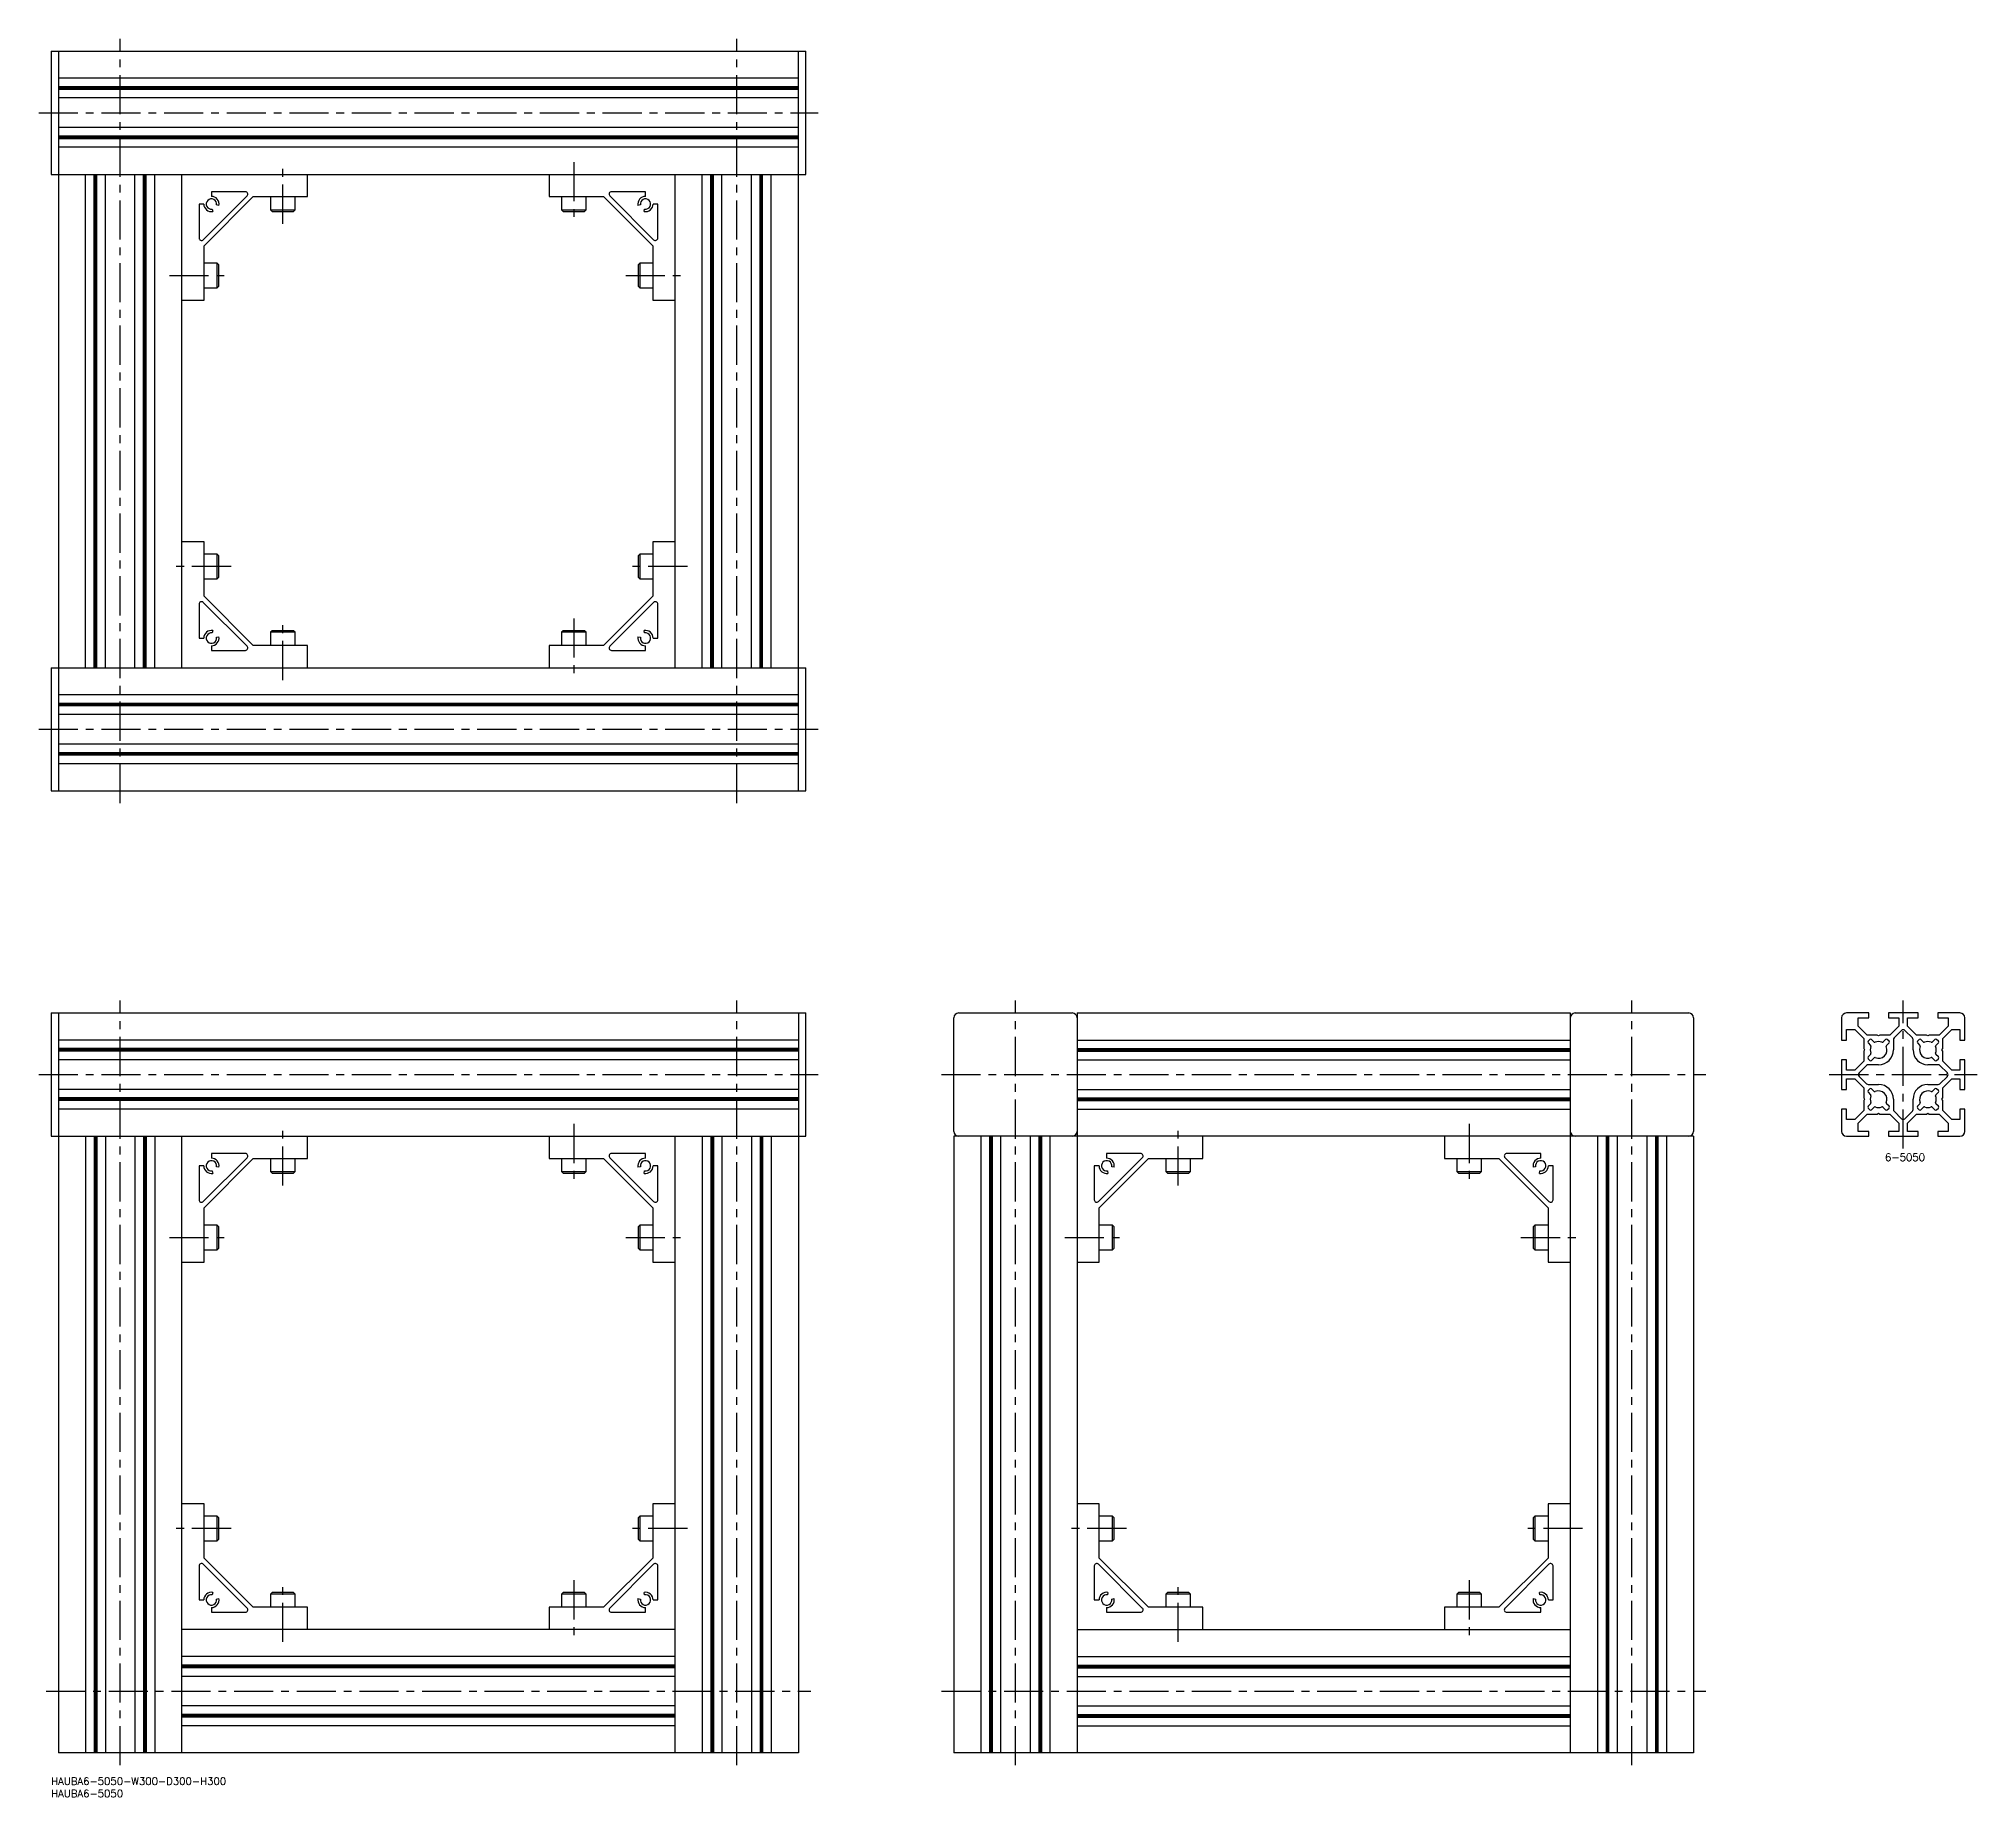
# Model space of a CAD drawing. Extents: x -5 to 781, y -8 to 705.
import ezdxf

# ---------------------------------------------------------------- set-up
doc = ezdxf.new("R2010")
doc.units = 0
doc.header["$LTSCALE"] = 0.5
doc.linetypes.add('CENTER', pattern=[50.8, 31.75, -6.35, 6.35, -6.35])
for name, color, linetype in [('MSM_CENTER', 1, 'CENTER'), ('MSM_CONTINUOUS', 7, 'CONTINUOUS'), ('MSM_PART_NUMBER', 7, 'CONTINUOUS')]:
    doc.layers.add(name, color=color, linetype=linetype)
doc.styles.get("Standard").update_dxf_attribs({"font": 'txt.shx', "height": 3, "bigfont": 'bigfont.shx'})

# ---------------------------------------------------------------- blocks, each defined once
blk = doc.blocks.new('*U8')
at = {"layer": 'MSM_PART_NUMBER'}
blk.add_text('HAUBA6-5050-W300-D300-H300', height=3, dxfattribs=at).set_placement((0, -3))
blk = doc.blocks.new('*U9')
at = {"layer": 'MSM_PART_NUMBER'}
blk.add_text('HAUBA6-5050', height=3, dxfattribs=at).set_placement((0, -8))
blk = doc.blocks.new('*U10')
at = {"layer": 'MSM_PART_NUMBER'}
blk.add_text('6-5050', height=3, dxfattribs=at).set_placement((743.62, 249.97))

msp = doc.modelspace()

# ---------------------------------------------------------------- linework, layer by layer
at = {"layer": 'MSM_CENTER'}
for p, q in [((28, 395), (28, 705)), ((278, 395), (278, 705)), ((-5, 675), (311, 675)), ((94, 630), (94, 655)), ((212, 655), (212, 630)), ((48, 609), (73, 609)), ((233, 609), (258, 609)), ((73, 491), (48, 491)), ((258, 491), (233, 491)), ((94, 445), (94, 470)), ((212, 470), (212, 445)), ((-5, 425), (311, 425)), ((28, 5), (28, 315)), ((278, 5), (278, 315)), ((391, 5), (391, 315)), ((641, 5), (641, 315)), ((751, 255), (751, 315)), ((-5, 285), (311, 285)), ((361, 285), (671, 285)), ((721, 285), (781, 285)), ((94, 240), (94, 265)), ((212, 265), (212, 240)), ((457, 240), (457, 265)), ((575, 265), (575, 240)), ((48, 219), (73, 219)), ((233, 219), (258, 219)), ((411, 219), (436, 219)), ((596, 219), (621, 219)), ((73, 101), (48, 101)), ((258, 101), (233, 101)), ((436, 101), (411, 101)), ((621, 101), (596, 101)), ((94, 55), (94, 80)), ((212, 80), (212, 55)), ((457, 55), (457, 80)), ((575, 80), (575, 55)), ((-2, 35), (308, 35)), ((361, 35), (671, 35))]:
    msp.add_line(p, q, dxfattribs=at)
at = {"layer": 'MSM_CONTINUOUS'}
for p, q in [((0, 700), (0, 650)), ((0, 700), (306, 700)), ((3, 700), (3, 400)), ((303, 400), (303, 700)), ((306, 650), (306, 700)), ((303, 689), (3, 689)), ((303, 685.52), (3, 685.52)), ((303, 685), (3, 685)), ((303, 684.48), (3, 684.48)), ((303, 681), (3, 681)), ((303, 669), (3, 669)), ((303, 665.52), (3, 665.52)), ((303, 665), (3, 665)), ((303, 664.48), (3, 664.48)), ((303, 661), (3, 661)), ((0, 650), (306, 650)), ((14, 450), (14, 650)), ((17.48, 450), (17.48, 650)), ((18, 450), (18, 650)), ((18.52, 450), (18.52, 650)), ((22, 450), (22, 650)), ((34, 450), (34, 650)), ((37.48, 450), (37.48, 650)), ((38, 450), (38, 650)), ((38.52, 450), (38.52, 650)), ((42, 450), (42, 650)), ((53, 450), (53, 650)), ((104, 641), (104, 650)), ((202, 650), (202, 641)), ((253, 450), (253, 650)), ((264, 450), (264, 650)), ((267.48, 450), (267.48, 650)), ((268, 450), (268, 650)), ((268.52, 450), (268.52, 650)), ((272, 450), (272, 650)), ((284, 450), (284, 650)), ((287.48, 450), (287.48, 650)), ((288, 450), (288, 650)), ((288.52, 450), (288.52, 650)), ((292, 450), (292, 650)), ((60, 638), (60, 624.24)), ((61.9, 638), (60, 638)), ((61.71, 623.54), (79.46, 641.29)), ((62, 621), (82, 641)), ((65, 643), (65, 641.1)), ((78.76, 643), (65, 643)), ((68.05, 637.46), (67.07, 637.64)), ((82, 641), (104, 641)), ((89, 641), (89, 635.67)), ((99, 635.67), (99, 641)), ((202, 641), (224, 641)), ((207, 641), (207, 635.67)), ((217, 635.67), (217, 641)), ((224, 641), (244, 621)), ((226.54, 641.29), (244.29, 623.54)), ((241, 643), (227.24, 643)), ((238.93, 637.64), (237.95, 637.46)), ((241, 641.1), (241, 643)), ((246, 638), (244.1, 638)), ((246, 624.24), (246, 638)), ((65.36, 635.93), (65.54, 634.95)), ((89, 635.67), (89.67, 635)), ((89, 635.67), (99, 635.67)), ((89.67, 635), (98.33, 635)), ((98.33, 635), (99, 635.67)), ((207, 635.67), (207.67, 635)), ((207, 635.67), (217, 635.67)), ((207.67, 635), (216.33, 635)), ((216.33, 635), (217, 635.67)), ((240.46, 634.95), (240.64, 635.93)), ((62, 599), (62, 621)), ((244, 621), (244, 599)), ((67.33, 614), (62, 614)), ((68, 613.33), (67.33, 614)), ((67.33, 604), (67.33, 614)), ((68, 604.67), (68, 613.33)), ((238.67, 614), (238, 613.33)), ((238, 613.33), (238, 604.67)), ((244, 614), (238.67, 614)), ((238.67, 614), (238.67, 604)), ((53, 599), (62, 599)), ((62, 604), (67.33, 604)), ((67.33, 604), (68, 604.67)), ((238, 604.67), (238.67, 604)), ((238.67, 604), (244, 604)), ((244, 599), (253, 599)), ((62, 501), (53, 501)), ((62, 479), (62, 501)), ((67.33, 496), (62, 496)), ((68, 495.33), (67.33, 496)), ((67.33, 486), (67.33, 496)), ((68, 486.67), (68, 495.33)), ((238.67, 496), (238, 495.33)), ((238, 495.33), (238, 486.67)), ((244, 496), (238.67, 496)), ((238.67, 496), (238.67, 486)), ((253, 501), (244, 501)), ((244, 501), (244, 479)), ((62, 486), (67.33, 486)), ((67.33, 486), (68, 486.67)), ((238, 486.67), (238.67, 486)), ((238.67, 486), (244, 486)), ((60, 475.76), (60, 462)), ((79.46, 458.71), (61.71, 476.46)), ((82, 459), (62, 479)), ((244, 479), (224, 459)), ((244.29, 476.46), (226.54, 458.71)), ((246, 462), (246, 475.76)), ((65.54, 465.05), (65.36, 464.07)), ((89.67, 465), (89, 464.33)), ((89, 464.33), (89, 459)), ((99, 464.33), (89, 464.33)), ((98.33, 465), (89.67, 465)), ((99, 464.33), (98.33, 465)), ((99, 459), (99, 464.33)), ((207.67, 465), (207, 464.33)), ((207, 464.33), (207, 459)), ((217, 464.33), (207, 464.33)), ((216.33, 465), (207.67, 465)), ((217, 464.33), (216.33, 465)), ((217, 459), (217, 464.33)), ((240.64, 464.07), (240.46, 465.05)), ((60, 462), (61.9, 462)), ((65, 458.9), (65, 457)), ((65, 457), (78.76, 457)), ((67.07, 462.36), (68.05, 462.54)), ((104, 459), (82, 459)), ((104, 450), (104, 459)), ((224, 459), (202, 459)), ((202, 459), (202, 450)), ((227.24, 457), (241, 457)), ((237.95, 462.54), (238.93, 462.36)), ((241, 457), (241, 458.9)), ((244.1, 462), (246, 462)), ((0, 450), (306, 450)), ((0, 450), (0, 400)), ((306, 400), (306, 450)), ((303, 439), (3, 439)), ((303, 435.52), (3, 435.52)), ((303, 435), (3, 435)), ((303, 434.48), (3, 434.48)), ((303, 431), (3, 431)), ((303, 419), (3, 419)), ((303, 415.52), (3, 415.52)), ((303, 415), (3, 415)), ((303, 414.48), (3, 414.48)), ((303, 411), (3, 411)), ((0, 400), (306, 400)), ((0, 310), (306, 310)), ((0, 310), (0, 260)), ((3, 310), (3, 10)), ((303, 310), (303, 10)), ((306, 260), (306, 310)), ((366, 262), (366, 308)), ((368, 310), (414, 310)), ((416, 310), (416, 10)), ((416, 310), (616, 310)), ((616, 310), (616, 10)), ((618, 310), (664, 310)), ((666, 308), (666, 262)), ((726, 308), (726, 299)), ((737, 310), (728, 310)), ((732.75, 304.66), (732.75, 308)), ((732.75, 308), (737, 308)), ((737, 308), (737, 310)), ((757, 310), (745, 310)), ((745, 310), (745, 308)), ((745, 308), (749.25, 308)), ((749.25, 308), (749.25, 304.66)), ((752.75, 304.66), (752.75, 308)), ((752.75, 308), (757, 308)), ((757, 308), (757, 310)), ((774, 310), (765, 310)), ((765, 310), (765, 308)), ((765, 308), (769.25, 308)), ((769.25, 308), (769.25, 304.66)), ((776, 299), (776, 308)), ((303, 299), (3, 299)), ((416, 299), (616, 299)), ((726, 299), (728, 299)), ((728, 299), (728, 303.25)), ((728, 303.25), (731.34, 303.25)), ((731.34, 303.25), (735, 299.59)), ((736.41, 301), (732.75, 304.66)), ((735, 299.59), (735, 295.52)), ((740.48, 301), (736.41, 301)), ((737.46, 299.24), (736.76, 298.54)), ((739.21, 298.21), (738.17, 299.24)), ((741, 300.7), (740.48, 301)), ((741.52, 301), (741, 300.7)), ((745.59, 301), (741.52, 301)), ((743.83, 299.24), (742.79, 298.21)), ((745.24, 298.54), (744.54, 299.24)), ((749.25, 304.66), (745.59, 301)), ((747, 299.17), (747, 295)), ((750.29, 302.88), (747.29, 299.88)), ((754.71, 299.88), (751.71, 302.88)), ((756.41, 301), (752.75, 304.66)), ((755, 295), (755, 299.17)), ((760.48, 301), (756.41, 301)), ((757.46, 299.24), (756.76, 298.54)), ((759.21, 298.21), (758.17, 299.24)), ((761, 300.7), (760.48, 301)), ((761.52, 301), (761, 300.7)), ((765.59, 301), (761.52, 301)), ((763.83, 299.24), (762.79, 298.21)), ((765.24, 298.54), (764.54, 299.24)), ((769.25, 304.66), (765.59, 301)), ((767, 299.59), (770.66, 303.25)), ((767, 295.52), (767, 299.59)), ((770.66, 303.25), (774, 303.25)), ((774, 303.25), (774, 299)), ((774, 299), (776, 299)), ((303, 295.52), (3, 295.52)), ((303, 295), (3, 295)), ((303, 294.48), (3, 294.48)), ((303, 291), (3, 291)), ((416, 295.52), (616, 295.52)), ((416, 295), (616, 295)), ((416, 294.48), (616, 294.48)), ((416, 291), (616, 291)), ((728, 291), (726, 291)), ((726, 291), (726, 279)), ((728, 286.75), (728, 291)), ((735, 295.52), (735.3, 295)), ((735.3, 295), (735, 294.48)), ((735, 294.48), (735, 290.41)), ((736.76, 297.83), (737.79, 296.79)), ((737.79, 293.21), (736.76, 292.17)), ((736.76, 291.46), (737.46, 290.76)), ((738.17, 290.76), (739.21, 291.79)), ((744.21, 296.79), (745.24, 297.83)), ((756.76, 297.83), (757.79, 296.79)), ((762.79, 291.79), (763.83, 290.76)), ((764.21, 296.79), (765.24, 297.83)), ((765.24, 292.17), (764.21, 293.21)), ((764.54, 290.76), (765.24, 291.46)), ((766.7, 295), (767, 295.52)), ((767, 294.48), (766.7, 295)), ((767, 290.41), (767, 294.48)), ((776, 291), (774, 291)), ((774, 291), (774, 286.75)), ((776, 279), (776, 291)), ((731.34, 286.75), (728, 286.75)), ((728, 279), (728, 283.25)), ((728, 283.25), (731.34, 283.25)), ((735, 290.41), (731.34, 286.75)), ((731.34, 283.25), (735, 279.59)), ((736.12, 288.71), (733.12, 285.71)), ((733.12, 284.29), (736.12, 281.29)), ((741, 289), (736.83, 289)), ((765.17, 289), (761, 289)), ((768.88, 285.71), (765.88, 288.71)), ((765.88, 281.29), (768.88, 284.29)), ((770.66, 286.75), (767, 290.41)), ((767, 279.59), (770.66, 283.25)), ((774, 286.75), (770.66, 286.75)), ((770.66, 283.25), (774, 283.25)), ((774, 283.25), (774, 279)), ((303, 279), (3, 279)), ((303, 275.52), (3, 275.52)), ((416, 279), (616, 279)), ((416, 275.52), (616, 275.52)), ((726, 279), (728, 279)), ((735, 279.59), (735, 275.52)), ((735, 275.52), (735.3, 275)), ((737.46, 279.24), (736.76, 278.54)), ((736.76, 277.83), (737.79, 276.79)), ((736.83, 281), (741, 281)), ((739.21, 278.21), (738.17, 279.24)), ((761, 281), (765.17, 281)), ((763.83, 279.24), (762.79, 278.21)), ((764.21, 276.79), (765.24, 277.83)), ((765.24, 278.54), (764.54, 279.24)), ((766.7, 275), (767, 275.52)), ((767, 275.52), (767, 279.59)), ((774, 279), (776, 279)), ((303, 275), (3, 275)), ((303, 274.48), (3, 274.48)), ((303, 271), (3, 271)), ((416, 275), (616, 275)), ((416, 274.48), (616, 274.48)), ((416, 271), (616, 271)), ((728, 271), (726, 271)), ((726, 271), (726, 262)), ((728, 266.75), (728, 271)), ((735, 270.41), (731.34, 266.75)), ((732.75, 265.34), (736.41, 269)), ((735.3, 275), (735, 274.48)), ((735, 274.48), (735, 270.41)), ((736.41, 269), (740.48, 269)), ((737.79, 273.21), (736.76, 272.17)), ((736.76, 271.46), (737.46, 270.76)), ((738.17, 270.76), (739.21, 271.79)), ((740.48, 269), (741, 269.3)), ((741, 269.3), (741.52, 269)), ((741.52, 269), (745.59, 269)), ((742.79, 271.79), (743.83, 270.76)), ((745.24, 272.17), (744.21, 273.21)), ((744.54, 270.76), (745.24, 271.46)), ((745.59, 269), (749.25, 265.34)), ((747, 275), (747, 270.83)), ((747.29, 270.12), (750.29, 267.12)), ((751.71, 267.12), (754.71, 270.12)), ((752.75, 265.34), (756.41, 269)), ((755, 270.83), (755, 275)), ((756.41, 269), (760.48, 269)), ((757.79, 273.21), (756.76, 272.17)), ((756.76, 271.46), (757.46, 270.76)), ((758.17, 270.76), (759.21, 271.79)), ((760.48, 269), (761, 269.3)), ((761, 269.3), (761.52, 269)), ((761.52, 269), (765.59, 269)), ((762.79, 271.79), (763.83, 270.76)), ((765.24, 272.17), (764.21, 273.21)), ((764.54, 270.76), (765.24, 271.46)), ((765.59, 269), (769.25, 265.34)), ((767, 274.48), (766.7, 275)), ((767, 270.41), (767, 274.48)), ((770.66, 266.75), (767, 270.41)), ((774, 271), (774, 266.75)), ((776, 271), (774, 271)), ((776, 262), (776, 271)), ((0, 260), (306, 260)), ((14, 260), (14, 10)), ((17.48, 260), (17.48, 10)), ((18, 260), (18, 10)), ((18.52, 260), (18.52, 10)), ((22, 260), (22, 10)), ((34, 260), (34, 10)), ((37.48, 260), (37.48, 10)), ((38, 260), (38, 10)), ((38.52, 260), (38.52, 10)), ((42, 260), (42, 10)), ((53, 10), (53, 260)), ((104, 251), (104, 260)), ((202, 260), (202, 251)), ((253, 10), (253, 260)), ((264, 260), (264, 10)), ((267.48, 260), (267.48, 10)), ((268, 260), (268, 10)), ((268.52, 260), (268.52, 10)), ((272, 260), (272, 10)), ((284, 260), (284, 10)), ((287.48, 260), (287.48, 10)), ((288, 260), (288, 10)), ((288.52, 260), (288.52, 10)), ((292, 260), (292, 10)), ((666, 260), (366, 260)), ((366, 260), (366, 10)), ((377, 260), (377, 10)), ((380.48, 260), (380.48, 10)), ((381, 260), (381, 10)), ((381.52, 260), (381.52, 10)), ((385, 260), (385, 10)), ((397, 260), (397, 10)), ((400.48, 260), (400.48, 10)), ((401, 260), (401, 10)), ((401.52, 260), (401.52, 10)), ((405, 260), (405, 10)), ((467, 251), (467, 260)), ((565, 260), (565, 251)), ((627, 260), (627, 10)), ((630.48, 260), (630.48, 10)), ((631, 260), (631, 10)), ((631.52, 260), (631.52, 10)), ((635, 260), (635, 10)), ((647, 260), (647, 10)), ((650.48, 260), (650.48, 10)), ((651, 260), (651, 10)), ((651.52, 260), (651.52, 10)), ((655, 260), (655, 10)), ((666, 260), (666, 10)), ((731.34, 266.75), (728, 266.75)), ((728, 260), (737, 260)), ((732.75, 262), (732.75, 265.34)), ((737, 262), (732.75, 262)), ((737, 260), (737, 262)), ((749.25, 262), (745, 262)), ((745, 262), (745, 260)), ((745, 260), (757, 260)), ((749.25, 265.34), (749.25, 262)), ((752.75, 262), (752.75, 265.34)), ((757, 262), (752.75, 262)), ((757, 260), (757, 262)), ((769.25, 262), (765, 262)), ((765, 262), (765, 260)), ((765, 260), (774, 260)), ((769.25, 265.34), (769.25, 262)), ((774, 266.75), (770.66, 266.75)), ((65, 253), (65, 251.1)), ((78.76, 253), (65, 253)), ((241, 253), (227.24, 253)), ((241, 251.1), (241, 253)), ((428, 253), (428, 251.1)), ((441.76, 253), (428, 253)), ((604, 253), (590.24, 253)), ((604, 251.1), (604, 253)), ((60, 248), (60, 234.24)), ((61.9, 248), (60, 248)), ((61.71, 233.54), (79.46, 251.29)), ((62, 231), (82, 251)), ((65.36, 245.93), (65.54, 244.95)), ((68.05, 247.46), (67.07, 247.64)), ((82, 251), (104, 251)), ((89, 251), (89, 245.67)), ((89, 245.67), (89.67, 245)), ((89, 245.67), (99, 245.67)), ((89.67, 245), (98.33, 245)), ((98.33, 245), (99, 245.67)), ((99, 245.67), (99, 251)), ((202, 251), (224, 251)), ((207, 251), (207, 245.67)), ((207, 245.67), (207.67, 245)), ((207, 245.67), (217, 245.67)), ((207.67, 245), (216.33, 245)), ((216.33, 245), (217, 245.67)), ((217, 245.67), (217, 251)), ((224, 251), (244, 231)), ((226.54, 251.29), (244.29, 233.54)), ((238.93, 247.64), (237.95, 247.46)), ((240.46, 244.95), (240.64, 245.93)), ((246, 248), (244.1, 248)), ((246, 234.24), (246, 248)), ((423, 248), (423, 234.24)), ((424.9, 248), (423, 248)), ((424.71, 233.54), (442.46, 251.29)), ((425, 231), (445, 251)), ((428.36, 245.93), (428.54, 244.95)), ((431.05, 247.46), (430.07, 247.64)), ((445, 251), (467, 251)), ((452, 251), (452, 245.67)), ((452, 245.67), (452.67, 245)), ((452, 245.67), (462, 245.67)), ((452.67, 245), (461.33, 245)), ((461.33, 245), (462, 245.67)), ((462, 245.67), (462, 251)), ((565, 251), (587, 251)), ((570, 251), (570, 245.67)), ((570, 245.67), (570.67, 245)), ((570, 245.67), (580, 245.67)), ((570.67, 245), (579.33, 245)), ((579.33, 245), (580, 245.67)), ((580, 245.67), (580, 251)), ((587, 251), (607, 231)), ((589.54, 251.29), (607.29, 233.54)), ((601.93, 247.64), (600.95, 247.46)), ((603.46, 244.95), (603.64, 245.93)), ((609, 248), (607.1, 248)), ((609, 234.24), (609, 248)), ((62, 209), (62, 231)), ((244, 231), (244, 209)), ((425, 209), (425, 231)), ((607, 231), (607, 209)), ((67.33, 224), (62, 224)), ((68, 223.33), (67.33, 224)), ((67.33, 214), (67.33, 224)), ((68, 214.67), (68, 223.33)), ((238.67, 224), (238, 223.33)), ((238, 223.33), (238, 214.67)), ((244, 224), (238.67, 224)), ((238.67, 224), (238.67, 214)), ((430.33, 224), (425, 224)), ((431, 223.33), (430.33, 224)), ((430.33, 214), (430.33, 224)), ((431, 214.67), (431, 223.33)), ((601.67, 224), (601, 223.33)), ((601, 223.33), (601, 214.67)), ((607, 224), (601.67, 224)), ((601.67, 224), (601.67, 214)), ((62, 214), (67.33, 214)), ((67.33, 214), (68, 214.67)), ((238, 214.67), (238.67, 214)), ((238.67, 214), (244, 214)), ((425, 214), (430.33, 214)), ((430.33, 214), (431, 214.67)), ((601, 214.67), (601.67, 214)), ((601.67, 214), (607, 214)), ((53, 209), (62, 209)), ((244, 209), (253, 209)), ((416, 209), (425, 209)), ((607, 209), (616, 209)), ((62, 111), (53, 111)), ((62, 89), (62, 111)), ((253, 111), (244, 111)), ((244, 111), (244, 89)), ((425, 111), (416, 111)), ((425, 89), (425, 111)), ((616, 111), (607, 111)), ((607, 111), (607, 89)), ((67.33, 106), (62, 106)), ((68, 105.33), (67.33, 106)), ((67.33, 96), (67.33, 106)), ((68, 96.67), (68, 105.33)), ((238.67, 106), (238, 105.33)), ((238, 105.33), (238, 96.67)), ((244, 106), (238.67, 106)), ((238.67, 106), (238.67, 96)), ((430.33, 106), (425, 106)), ((431, 105.33), (430.33, 106)), ((430.33, 96), (430.33, 106)), ((431, 96.67), (431, 105.33)), ((601.67, 106), (601, 105.33)), ((601, 105.33), (601, 96.67)), ((607, 106), (601.67, 106)), ((601.67, 106), (601.67, 96)), ((62, 96), (67.33, 96)), ((67.33, 96), (68, 96.67)), ((238, 96.67), (238.67, 96)), ((238.67, 96), (244, 96)), ((425, 96), (430.33, 96)), ((430.33, 96), (431, 96.67)), ((601, 96.67), (601.67, 96)), ((601.67, 96), (607, 96)), ((79.46, 68.71), (61.71, 86.46)), ((82, 69), (62, 89)), ((244, 89), (224, 69)), ((244.29, 86.46), (226.54, 68.71)), ((442.46, 68.71), (424.71, 86.46)), ((445, 69), (425, 89)), ((607, 89), (587, 69)), ((607.29, 86.46), (589.54, 68.71)), ((60, 85.76), (60, 72)), ((246, 72), (246, 85.76)), ((423, 85.76), (423, 72)), ((609, 72), (609, 85.76)), ((60, 72), (61.9, 72)), ((65.54, 75.05), (65.36, 74.07)), ((67.07, 72.36), (68.05, 72.54)), ((89.67, 75), (89, 74.33)), ((89, 74.33), (89, 69)), ((99, 74.33), (89, 74.33)), ((98.33, 75), (89.67, 75)), ((99, 74.33), (98.33, 75)), ((99, 69), (99, 74.33)), ((207.67, 75), (207, 74.33)), ((207, 74.33), (207, 69)), ((217, 74.33), (207, 74.33)), ((216.33, 75), (207.67, 75)), ((217, 74.33), (216.33, 75)), ((217, 69), (217, 74.33)), ((237.95, 72.54), (238.93, 72.36)), ((240.64, 74.07), (240.46, 75.05)), ((244.1, 72), (246, 72)), ((423, 72), (424.9, 72)), ((428.54, 75.05), (428.36, 74.07)), ((430.07, 72.36), (431.05, 72.54)), ((452.67, 75), (452, 74.33)), ((452, 74.33), (452, 69)), ((462, 74.33), (452, 74.33)), ((461.33, 75), (452.67, 75)), ((462, 74.33), (461.33, 75)), ((462, 69), (462, 74.33)), ((570.67, 75), (570, 74.33)), ((570, 74.33), (570, 69)), ((580, 74.33), (570, 74.33)), ((579.33, 75), (570.67, 75)), ((580, 74.33), (579.33, 75)), ((580, 69), (580, 74.33)), ((600.95, 72.54), (601.93, 72.36)), ((603.64, 74.07), (603.46, 75.05)), ((607.1, 72), (609, 72)), ((65, 68.9), (65, 67)), ((65, 67), (78.76, 67)), ((104, 69), (82, 69)), ((104, 60), (104, 69)), ((224, 69), (202, 69)), ((202, 69), (202, 60)), ((227.24, 67), (241, 67)), ((241, 67), (241, 68.9)), ((428, 68.9), (428, 67)), ((428, 67), (441.76, 67)), ((467, 69), (445, 69)), ((467, 60), (467, 69)), ((587, 69), (565, 69)), ((565, 69), (565, 60)), ((590.24, 67), (604, 67)), ((604, 67), (604, 68.9)), ((253, 60), (53, 60)), ((416, 60), (616, 60)), ((253, 49), (53, 49)), ((416, 49), (616, 49)), ((253, 45.52), (53, 45.52)), ((253, 45), (53, 45)), ((253, 44.48), (53, 44.48)), ((253, 41), (53, 41)), ((416, 45.52), (616, 45.52)), ((416, 45), (616, 45)), ((416, 44.48), (616, 44.48)), ((416, 41), (616, 41)), ((253, 29), (53, 29)), ((253, 25.52), (53, 25.52)), ((253, 25), (53, 25)), ((253, 24.48), (53, 24.48)), ((416, 29), (616, 29)), ((416, 25.52), (616, 25.52)), ((416, 25), (616, 25)), ((416, 24.48), (616, 24.48)), ((253, 21), (53, 21)), ((416, 21), (616, 21)), ((303, 10), (3, 10)), ((666, 10), (366, 10))]:
    msp.add_line(p, q, dxfattribs=at)
for centre, radius, start, end in [((65, 638), 3.1, 180, 280), ((65, 638), 2.1, 350, 280), ((65, 638), 3.1, 350, 90), ((78.76, 642), 1, 315, 90), ((227.24, 642), 1, 90, 225), ((241, 638), 3.1, 90, 190), ((241, 638), 2.1, 260, 190), ((241, 638), 3.1, 260, 0), ((61, 624.24), 1, 180, 315), ((245, 624.24), 1, 225, 0), ((61, 475.76), 1, 45, 180), ((245, 475.76), 1, 0, 135), ((65, 462), 3.1, 80, 180), ((65, 462), 2.1, 80, 10), ((241, 462), 2.1, 170, 100), ((241, 462), 3.1, 0, 100), ((65, 462), 3.1, 270, 10), ((78.76, 458), 1, 270, 45), ((227.24, 458), 1, 135, 270), ((241, 462), 3.1, 170, 270), ((368, 308), 2, 90, 180), ((414, 308), 2, 0, 90), ((618, 308), 2, 90, 180), ((664, 308), 2, 0, 90), ((728, 308), 2, 90, 180), ((774, 308), 2, 0, 90), ((737.82, 298.89), 0.5, 45, 135), ((744.18, 298.89), 0.5, 45, 135), ((748, 299.17), 1, 135, 180), ((751, 302.17), 1, 45, 135), ((754, 299.17), 1, 0, 45), ((757.82, 298.89), 0.5, 45, 135), ((764.18, 298.89), 0.5, 45, 135), ((737.11, 298.18), 0.5, 135, 225), ((737.11, 291.82), 0.5, 135, 225), ((741, 295), 3.4, 156.61827, 203.38173), ((737.51, 296.51), 0.4, 336.61827, 45), ((737.51, 293.49), 0.4, 315, 23.38173), ((739.49, 298.49), 0.4, 225, 293.38173), ((739.49, 291.51), 0.4, 66.61827, 135), ((741, 295), 3.4, 66.61827, 113.38173), ((741, 295), 3.4, 246.61827, 23.38173), ((741, 295), 6, 270, 0), ((742.51, 298.49), 0.4, 246.61827, 315), ((744.49, 296.51), 0.4, 135, 203.38173), ((744.89, 298.18), 0.5, 315, 45), ((761, 295), 6, 180, 270), ((757.11, 298.18), 0.5, 135, 225), ((761, 295), 3.4, 156.61827, 293.38173), ((757.51, 296.51), 0.4, 336.61827, 45), ((759.49, 298.49), 0.4, 225, 293.38173), ((761, 295), 3.4, 66.61827, 113.38173), ((762.51, 298.49), 0.4, 246.61827, 315), ((762.51, 291.51), 0.4, 45, 113.38173), ((764.49, 296.51), 0.4, 135, 203.38173), ((764.49, 293.49), 0.4, 156.61827, 225), ((761, 295), 3.4, 336.61827, 23.38173), ((764.89, 298.18), 0.5, 315, 45), ((764.89, 291.82), 0.5, 315, 45), ((733.83, 285), 1, 135, 225), ((736.83, 288), 1, 90, 135), ((737.82, 291.11), 0.5, 225, 315), ((764.18, 291.11), 0.5, 225, 315), ((765.17, 288), 1, 45, 90), ((768.17, 285), 1, 315, 45), ((736.83, 282), 1, 225, 270), ((737.11, 278.18), 0.5, 135, 225), ((737.82, 278.89), 0.5, 45, 135), ((741, 275), 3.4, 156.61827, 203.38173), ((737.51, 276.51), 0.4, 336.61827, 45), ((739.49, 278.49), 0.4, 225, 293.38173), ((741, 275), 3.4, 336.61827, 113.38173), ((741, 275), 6, 0, 90), ((761, 275), 6, 90, 180), ((761, 275), 3.4, 66.61827, 203.38173), ((762.51, 278.49), 0.4, 246.61827, 315), ((764.18, 278.89), 0.5, 45, 135), ((764.49, 276.51), 0.4, 135, 203.38173), ((761, 275), 3.4, 336.61827, 23.38173), ((765.17, 282), 1, 270, 315), ((764.89, 278.18), 0.5, 315, 45), ((737.11, 271.82), 0.5, 135, 225), ((737.82, 271.11), 0.5, 225, 315), ((737.51, 273.49), 0.4, 315, 23.38173), ((739.49, 271.51), 0.4, 66.61827, 135), ((741, 275), 3.4, 246.61827, 293.38173), ((742.51, 271.51), 0.4, 45, 113.38173), ((744.18, 271.11), 0.5, 225, 315), ((744.49, 273.49), 0.4, 156.61827, 225), ((744.89, 271.82), 0.5, 315, 45), ((748, 270.83), 1, 180, 225), ((754, 270.83), 1, 315, 0), ((757.11, 271.82), 0.5, 135, 225), ((757.82, 271.11), 0.5, 225, 315), ((757.51, 273.49), 0.4, 315, 23.38173), ((759.49, 271.51), 0.4, 66.61827, 135), ((761, 275), 3.4, 246.61827, 293.38173), ((762.51, 271.51), 0.4, 45, 113.38173), ((764.18, 271.11), 0.5, 225, 315), ((764.49, 273.49), 0.4, 156.61827, 225), ((764.89, 271.82), 0.5, 315, 45), ((368, 262), 2, 180, 270), ((414, 262), 2, 270, 0), ((618, 262), 2, 180, 270), ((664, 262), 2, 270, 0), ((728, 262), 2, 180, 270), ((751, 267.83), 1, 225, 315), ((774, 262), 2, 270, 0), ((78.76, 252), 1, 315, 90), ((227.24, 252), 1, 90, 225), ((441.76, 252), 1, 315, 90), ((590.24, 252), 1, 90, 225), ((65, 248), 3.1, 180, 280), ((65, 248), 2.1, 350, 280), ((65, 248), 3.1, 350, 90), ((241, 248), 3.1, 90, 190), ((241, 248), 2.1, 260, 190), ((241, 248), 3.1, 260, 0), ((428, 248), 3.1, 180, 280), ((428, 248), 2.1, 350, 280), ((428, 248), 3.1, 350, 90), ((604, 248), 3.1, 90, 190), ((604, 248), 2.1, 260, 190), ((604, 248), 3.1, 260, 0), ((61, 234.24), 1, 180, 315), ((245, 234.24), 1, 225, 0), ((424, 234.24), 1, 180, 315), ((608, 234.24), 1, 225, 0), ((61, 85.76), 1, 45, 180), ((245, 85.76), 1, 0, 135), ((424, 85.76), 1, 45, 180), ((608, 85.76), 1, 0, 135), ((65, 72), 3.1, 80, 180), ((65, 72), 2.1, 80, 10), ((65, 72), 3.1, 270, 10), ((241, 72), 3.1, 170, 270), ((241, 72), 2.1, 170, 100), ((241, 72), 3.1, 0, 100), ((428, 72), 3.1, 80, 180), ((428, 72), 2.1, 80, 10), ((428, 72), 3.1, 270, 10), ((604, 72), 3.1, 170, 270), ((604, 72), 2.1, 170, 100), ((604, 72), 3.1, 0, 100), ((78.76, 68), 1, 270, 45), ((227.24, 68), 1, 135, 270), ((441.76, 68), 1, 270, 45), ((590.24, 68), 1, 135, 270)]:
    msp.add_arc(centre, radius, start, end, dxfattribs=at)

# ---------------------------------------------------------------- block references
for name in ['*U10', '*U8', '*U9']:
    msp.add_blockref(name, (0, 0), dxfattribs=at)

doc.saveas('drawing.dxf')
